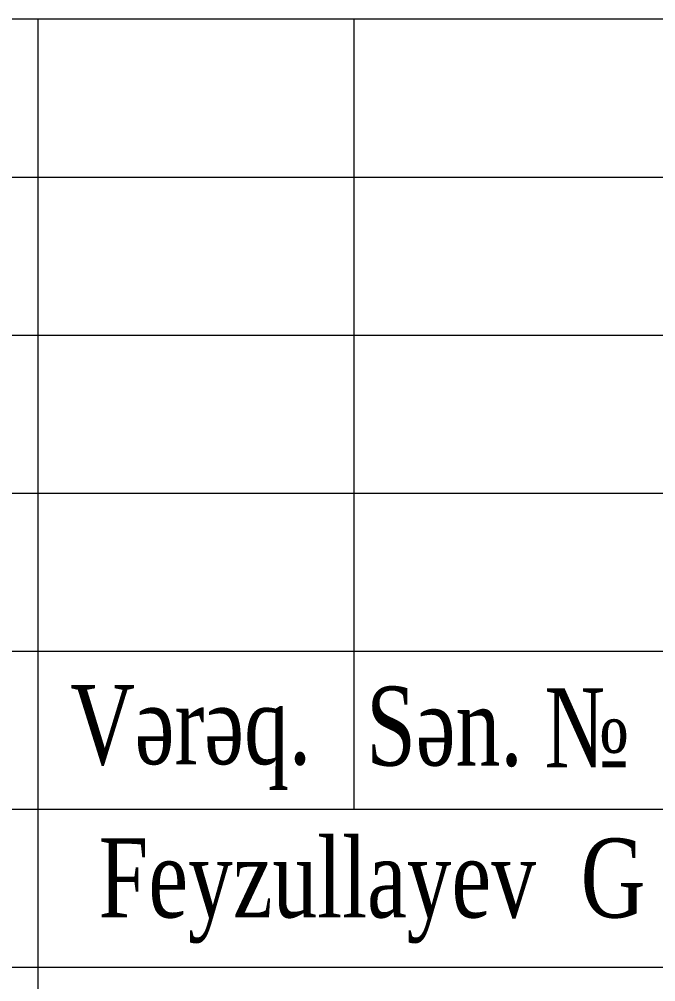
# Model space of a CAD drawing. Header units: millimetres. Extents: x -149347 to 251215, y -2929184 to -2541447.
# Drawn here: x -1641 to 215, y -2576775 to -2573968 of the extents above; entities that cross this region are included whole.
import ezdxf

# ---------------------------------------------------------------- set-up
doc = ezdxf.new("R2010")
doc.units = ezdxf.units.MM
doc.styles.add('400', font='times.ttf', dxfattribs={"width": 0.75, "height": 300})

# ---------------------------------------------------------------- blocks, each defined once
blk = doc.blocks.new('mekteb')
at = {"linetype": 'Continuous', "lineweight": 15}
for p, q in [((122843.3, -1843866.5), (122843.3, -1849366.4)), ((123843.3, -1843866.5), (123843.3, -1846366.5)), ((120843.4, -1844366.5), (127343.3, -1844366.5)), ((120843.4, -1844866.5), (139343.2, -1844866.5)), ((120843.4, -1845366.5), (127343.3, -1845366.5)), ((120843.4, -1845866.5), (127343.3, -1845866.5)), ((120843.4, -1846366.5), (139343.2, -1846366.5)), ((120843.4, -1846866.4), (127343.3, -1846866.4))]:
    blk.add_line(p, q, dxfattribs=at)
blk.add_lwpolyline([(120843.4, -1849366.4), (139343.2, -1849366.4), (139343.2, -1843866.5), (120843.4, -1843866.5)], close=True, dxfattribs=at)
at = {"lineweight": 25, "ltscale": 15, "style": '400', "width": 0.75}
for s, p in [('Vərəq.', (122945.4, -1846223.7)), ('Sən.', (123881.9, -1846228)), ('№', (124445.9, -1846234.2))]:
    blk.add_text(s, height=250, dxfattribs=at).set_placement(p)
at = {"lineweight": 25, "ltscale": 15, "insert": (123035.2, -1846458.8), "char_height": 249.993, "width": 7543.966, "attachment_point": 1, "style": '400'}
blk.add_mtext('{\\fTimes New Roman|b0|i0|c238|p18;Feyzullayev  G}', dxfattribs=at)

msp = doc.modelspace()

# ---------------------------------------------------------------- block references
at = {"lineweight": 15, "xscale": 0.921676330974804, "yscale": 0.921676330974804, "zscale": 0.921676330974804}
msp.add_blockref('mekteb', (-114808.40342, -874519.4486), dxfattribs=at)

doc.saveas('drawing.dxf')
